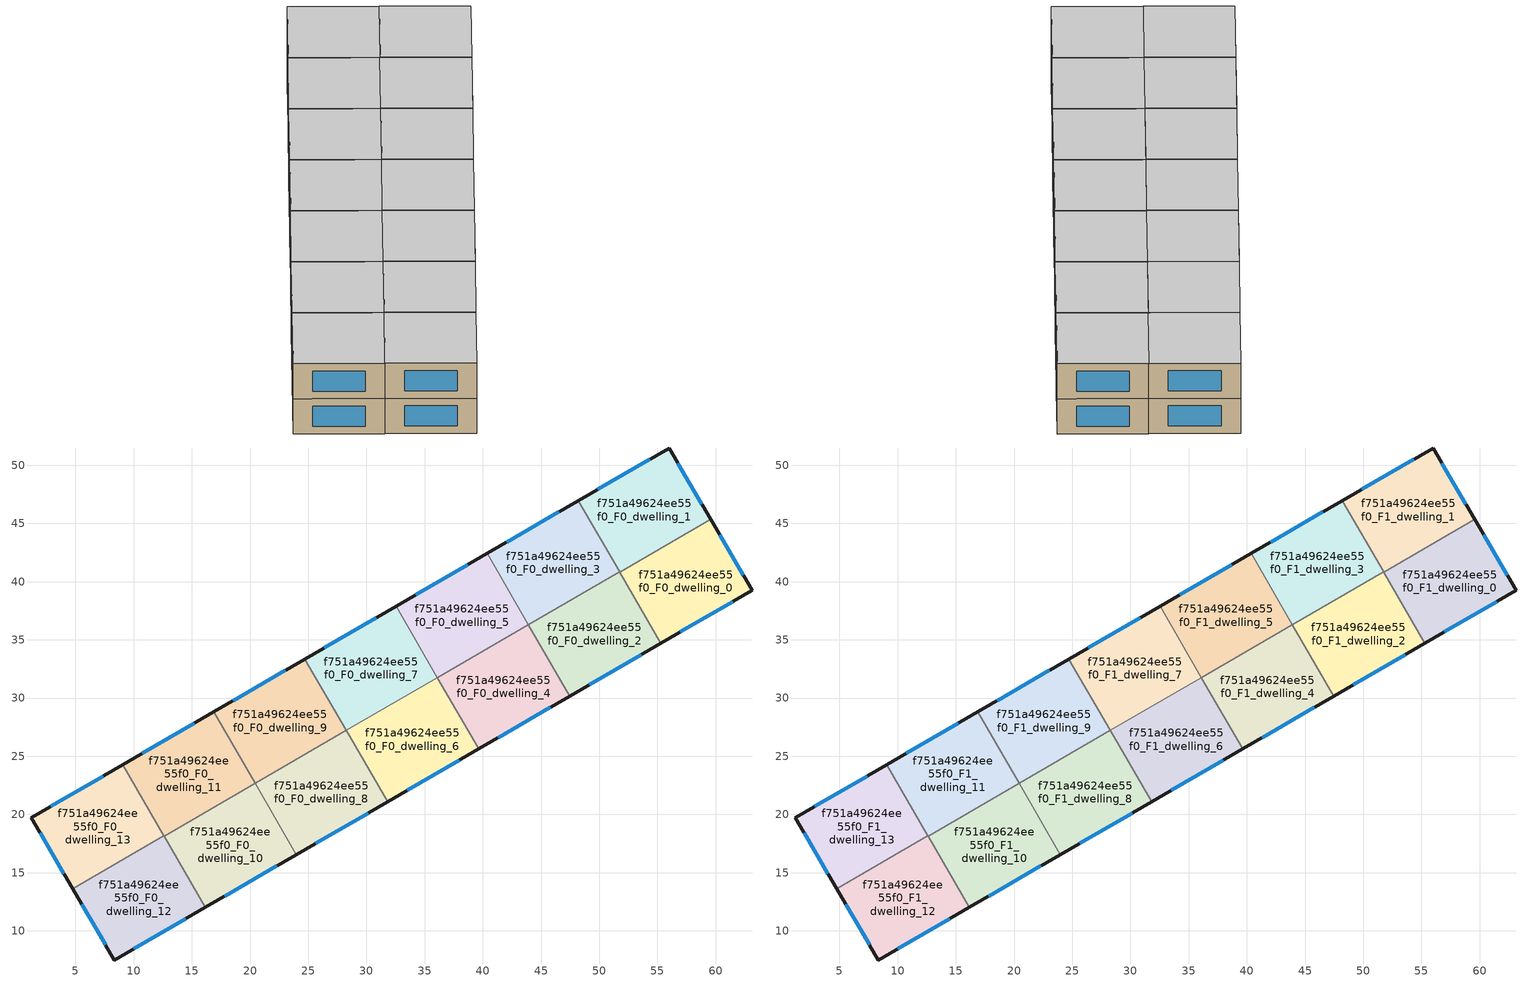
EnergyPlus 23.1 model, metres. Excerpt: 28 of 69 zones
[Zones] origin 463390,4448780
f751a49624ee55f0_F0_dwelling_0
 floor ground (EU_floor_Construction): 59.57,45.36 63.14,39.25 55.29,34.7 51.75,40.82 z0
 wall outside (EU_wall_Construction): 55.29,34.7 63.14,39.25 59.57,45.36 z0:3
 wall to f751a49624ee55f0_F0_dwelling_1 (EU_wall_Construction): 59.57,45.36 51.75,40.82 z0:3
 wall to f751a49624ee55f0_F0_dwelling_2 (EU_wall_Construction): 51.75,40.82 55.29,34.7 z0:3
 window (EU_Window_Construction): 62.37,40.56 60.33,44.05 / 56.97,35.68 61.46,38.27 z0.64:2.36
f751a49624ee55f0_F0_dwelling_1
 floor ground (EU_floor_Construction): 55.99,51.48 59.57,45.36 51.75,40.82 48.19,46.96 z0
 wall outside (EU_wall_Construction): 59.57,45.36 55.99,51.48 48.19,46.96 z0:3
 wall to f751a49624ee55f0_F0_dwelling_3 (EU_wall_Construction): 48.19,46.96 51.74,40.83 z0:3
 window (EU_Window_Construction): 58.8,46.67 56.76,50.17 / 54.32,50.51 49.86,47.92 z0.64:2.36
f751a49624ee55f0_F0_dwelling_10
 floor ground (EU_floor_Construction): 20.44,22.69 23.99,16.56 16.16,12.02 12.61,18.15 z0
 wall outside (EU_wall_Construction): 16.16,12.02 23.99,16.56 z0:3
 wall to f751a49624ee55f0_F0_dwelling_11 (EU_wall_Construction): 20.44,22.69 12.61,18.15 z0:3
 wall to f751a49624ee55f0_F0_dwelling_8 (EU_wall_Construction): 23.99,16.56 20.44,22.69 z0:3
 wall to f751a49624ee55f0_F0_dwelling_12 (EU_wall_Construction): 12.61,18.15 16.16,12.02 z0:3
 window (EU_Window_Construction): 17.84,13 22.32,15.59 z0.64:2.36
f751a49624ee55f0_F0_dwelling_11
 floor ground (EU_floor_Construction): 16.89,28.81 20.44,22.69 12.61,18.15 9.06,24.27 z0
 wall outside (EU_wall_Construction): 16.89,28.81 9.06,24.27 z0:3
 wall to f751a49624ee55f0_F0_dwelling_9 (EU_wall_Construction): 20.44,22.69 16.89,28.81 z0:3
 wall to f751a49624ee55f0_F0_dwelling_13 (EU_wall_Construction): 9.06,24.27 12.61,18.16 z0:3
 wall to f751a49624ee55f0_F0_dwelling_12 (EU_wall_Construction): 12.61,18.16 12.61,18.15 z0:3
 window (EU_Window_Construction): 15.21,27.84 10.74,25.24 z0.64:2.36
f751a49624ee55f0_F0_dwelling_12
 floor ground (EU_floor_Construction): 12.61,18.16 16.16,12.02 8.36,7.5 4.78,13.62 z0
 wall outside (EU_wall_Construction): 4.78,13.62 8.36,7.5 16.16,12.02 z0:3
 wall to f751a49624ee55f0_F0_dwelling_13 (EU_wall_Construction): 12.61,18.16 4.78,13.62 z0:3
 window (EU_Window_Construction): 10.03,8.47 14.49,11.06 / 5.55,12.31 7.59,8.81 z0.64:2.36
f751a49624ee55f0_F0_dwelling_13
 floor ground (EU_floor_Construction): 9.06,24.27 12.61,18.16 4.78,13.62 1.22,19.72 z0
 wall outside (EU_wall_Construction): 9.06,24.27 1.22,19.72 4.78,13.62 z0:3
 window (EU_Window_Construction): 1.98,18.41 4.02,14.93 / 7.38,23.3 2.9,20.7 z0.64:2.36
f751a49624ee55f0_F0_dwelling_2
 floor ground (EU_floor_Construction): 51.74,40.83 55.29,34.7 47.47,30.17 43.92,36.29 z0
 wall outside (EU_wall_Construction): 47.47,30.17 55.29,34.7 z0:3
 wall to f751a49624ee55f0_F0_dwelling_3 (EU_wall_Construction): 51.74,40.83 43.92,36.29 z0:3
 wall to f751a49624ee55f0_F0_dwelling_4 (EU_wall_Construction): 43.92,36.29 47.47,30.17 z0:3
 window (EU_Window_Construction): 49.15,31.14 53.62,33.73 z0.64:2.36
f751a49624ee55f0_F0_dwelling_3
 floor ground (EU_floor_Construction): 48.19,46.96 51.74,40.83 43.92,36.29 40.37,42.42 z0
 wall outside (EU_wall_Construction): 48.19,46.96 40.37,42.42 z0:3
 wall to f751a49624ee55f0_F0_dwelling_5 (EU_wall_Construction): 40.37,42.42 43.92,36.29 z0:3
 window (EU_Window_Construction): 46.51,45.98 42.04,43.39 z0.64:2.36
f751a49624ee55f0_F0_dwelling_4
 floor ground (EU_floor_Construction): 43.92,36.29 47.47,30.17 39.65,25.63 36.09,31.76 z0
 wall outside (EU_wall_Construction): 39.65,25.63 47.47,30.17 z0:3
 wall to f751a49624ee55f0_F0_dwelling_6 (EU_wall_Construction): 36.09,31.76 39.65,25.63 z0:3
 wall to f751a49624ee55f0_F0_dwelling_5 (EU_wall_Construction): 43.92,36.29 36.09,31.76 z0:3
 window (EU_Window_Construction): 41.32,26.6 45.79,29.2 z0.64:2.36
f751a49624ee55f0_F0_dwelling_5
 floor ground (EU_floor_Construction): 40.37,42.42 43.92,36.29 36.09,31.76 32.54,37.88 z0
 wall outside (EU_wall_Construction): 40.37,42.42 32.54,37.88 z0:3
 wall to f751a49624ee55f0_F0_dwelling_7 (EU_wall_Construction): 32.54,37.88 36.09,31.76 z0:3
 window (EU_Window_Construction): 38.69,41.45 34.22,38.86 z0.64:2.36
f751a49624ee55f0_F0_dwelling_6
 floor ground (EU_floor_Construction): 36.09,31.76 39.65,25.63 31.82,21.1 28.27,27.22 z0
 wall outside (EU_wall_Construction): 31.82,21.1 39.65,25.63 z0:3
 wall to f751a49624ee55f0_F0_dwelling_8 (EU_wall_Construction): 28.27,27.22 31.82,21.1 z0:3
 wall to f751a49624ee55f0_F0_dwelling_7 (EU_wall_Construction): 36.09,31.76 28.27,27.22 z0:3
 window (EU_Window_Construction): 33.5,22.07 37.97,24.66 z0.64:2.36
f751a49624ee55f0_F0_dwelling_7
 floor ground (EU_floor_Construction): 32.54,37.88 36.09,31.76 28.27,27.22 24.72,33.35 z0
 wall outside (EU_wall_Construction): 32.54,37.88 24.72,33.35 z0:3
 wall to f751a49624ee55f0_F0_dwelling_9 (EU_wall_Construction): 24.72,33.35 28.27,27.22 z0:3
 window (EU_Window_Construction): 30.87,36.91 26.39,34.32 z0.64:2.36
f751a49624ee55f0_F0_dwelling_8
 floor ground (EU_floor_Construction): 28.27,27.22 31.82,21.1 23.99,16.56 20.44,22.68 z0
 wall outside (EU_wall_Construction): 23.99,16.56 31.82,21.1 z0:3
 wall to f751a49624ee55f0_F0_dwelling_9 (EU_wall_Construction): 28.27,27.22 20.44,22.68 z0:3
 window (EU_Window_Construction): 25.67,17.53 30.14,20.13 z0.64:2.36
f751a49624ee55f0_F0_dwelling_9
 floor ground (EU_floor_Construction): 24.72,33.35 28.27,27.22 20.44,22.68 16.89,28.81 z0
 wall outside (EU_wall_Construction): 24.72,33.35 16.89,28.81 z0:3
 window (EU_Window_Construction): 23.04,32.38 18.57,29.78 z0.64:2.36
f751a49624ee55f0_F1_dwelling_0
 floor to f751a49624ee55f0_F0_dwelling_0 (EU_floor_Construction): 59.57,45.36 63.14,39.25 55.29,34.7 51.75,40.82 z3
 wall outside (EU_wall_Construction): 55.29,34.7 63.14,39.25 59.57,45.36 z3:6
 wall to f751a49624ee55f0_F1_dwelling_1 (EU_wall_Construction): 59.57,45.36 51.75,40.82 z3:6
 wall to f751a49624ee55f0_F1_dwelling_2 (EU_wall_Construction): 51.75,40.82 55.29,34.7 z3:6
 window (EU_Window_Construction): 62.37,40.56 60.33,44.05 / 56.97,35.68 61.46,38.27 z3.64:5.36
 ceiling to f751a49624ee55f0_F2_dwelling_0 (EU_floor_Construction): 63.14,39.25 59.57,45.36 51.75,40.82 55.29,34.7 z6
f751a49624ee55f0_F1_dwelling_1
 floor to f751a49624ee55f0_F0_dwelling_1 (EU_floor_Construction): 55.99,51.48 59.57,45.36 51.75,40.82 48.19,46.96 z3
 wall outside (EU_wall_Construction): 59.57,45.36 55.99,51.48 48.19,46.96 z3:6
 wall to f751a49624ee55f0_F1_dwelling_3 (EU_wall_Construction): 48.19,46.96 51.74,40.83 z3:6
 window (EU_Window_Construction): 58.8,46.67 56.76,50.17 / 54.32,50.51 49.86,47.92 z3.64:5.36
 ceiling to f751a49624ee55f0_F2_dwelling_1 (EU_floor_Construction): 59.57,45.36 55.99,51.48 48.19,46.96 51.75,40.82 z6
f751a49624ee55f0_F1_dwelling_10
 floor to f751a49624ee55f0_F0_dwelling_10 (EU_floor_Construction): 20.44,22.69 23.99,16.56 16.16,12.02 12.61,18.15 z3
 wall outside (EU_wall_Construction): 16.16,12.02 23.99,16.56 z3:6
 wall to f751a49624ee55f0_F1_dwelling_11 (EU_wall_Construction): 20.44,22.69 12.61,18.15 z3:6
 wall to f751a49624ee55f0_F1_dwelling_8 (EU_wall_Construction): 23.99,16.56 20.44,22.69 z3:6
 wall to f751a49624ee55f0_F1_dwelling_12 (EU_wall_Construction): 12.61,18.15 16.16,12.02 z3:6
 window (EU_Window_Construction): 17.84,13 22.32,15.59 z3.64:5.36
 ceiling to f751a49624ee55f0_F2_dwelling_10 (EU_floor_Construction): 23.99,16.56 20.44,22.69 12.61,18.15 16.16,12.02 z6
f751a49624ee55f0_F1_dwelling_11
 floor to f751a49624ee55f0_F0_dwelling_11 (EU_floor_Construction): 16.89,28.81 20.44,22.69 12.61,18.15 9.06,24.27 z3
 wall outside (EU_wall_Construction): 16.89,28.81 9.06,24.27 z3:6
 wall to f751a49624ee55f0_F1_dwelling_9 (EU_wall_Construction): 20.44,22.69 16.89,28.81 z3:6
 wall to f751a49624ee55f0_F1_dwelling_13 (EU_wall_Construction): 9.06,24.27 12.61,18.16 z3:6
 wall to f751a49624ee55f0_F1_dwelling_12 (EU_wall_Construction): 12.61,18.16 12.61,18.15 z3:6
 window (EU_Window_Construction): 15.21,27.84 10.74,25.24 z3.64:5.36
 ceiling to f751a49624ee55f0_F2_dwelling_11 (EU_floor_Construction): 20.44,22.69 16.89,28.81 9.06,24.27 12.61,18.15 z6
f751a49624ee55f0_F1_dwelling_12
 floor to f751a49624ee55f0_F0_dwelling_12 (EU_floor_Construction): 12.61,18.16 16.16,12.02 8.36,7.5 4.78,13.62 z3
 wall outside (EU_wall_Construction): 4.78,13.62 8.36,7.5 16.16,12.02 z3:6
 wall to f751a49624ee55f0_F1_dwelling_13 (EU_wall_Construction): 12.61,18.16 4.78,13.62 z3:6
 window (EU_Window_Construction): 10.03,8.47 14.49,11.06 / 5.55,12.31 7.59,8.81 z3.64:5.36
 ceiling to f751a49624ee55f0_F2_dwelling_12 (EU_floor_Construction): 16.16,12.02 12.61,18.16 4.78,13.62 8.36,7.5 z6
f751a49624ee55f0_F1_dwelling_13
 floor to f751a49624ee55f0_F0_dwelling_13 (EU_floor_Construction): 9.06,24.27 12.61,18.16 4.78,13.62 1.22,19.72 z3
 wall outside (EU_wall_Construction): 9.06,24.27 1.22,19.72 4.78,13.62 z3:6
 window (EU_Window_Construction): 1.98,18.41 4.02,14.93 / 7.38,23.3 2.9,20.7 z3.64:5.36
 ceiling to f751a49624ee55f0_F2_dwelling_13 (EU_floor_Construction): 12.61,18.16 9.06,24.27 1.22,19.72 4.78,13.62 z6
f751a49624ee55f0_F1_dwelling_2
 floor to f751a49624ee55f0_F0_dwelling_2 (EU_floor_Construction): 51.74,40.83 55.29,34.7 47.47,30.17 43.92,36.29 z3
 wall outside (EU_wall_Construction): 47.47,30.17 55.29,34.7 z3:6
 wall to f751a49624ee55f0_F1_dwelling_3 (EU_wall_Construction): 51.74,40.83 43.92,36.29 z3:6
 wall to f751a49624ee55f0_F1_dwelling_4 (EU_wall_Construction): 43.92,36.29 47.47,30.17 z3:6
 window (EU_Window_Construction): 49.15,31.14 53.62,33.73 z3.64:5.36
 ceiling to f751a49624ee55f0_F2_dwelling_2 (EU_floor_Construction): 55.29,34.7 51.74,40.83 43.92,36.29 47.47,30.17 z6
f751a49624ee55f0_F1_dwelling_3
 floor to f751a49624ee55f0_F0_dwelling_3 (EU_floor_Construction): 48.19,46.96 51.74,40.83 43.92,36.29 40.37,42.42 z3
 wall outside (EU_wall_Construction): 48.19,46.96 40.37,42.42 z3:6
 wall to f751a49624ee55f0_F1_dwelling_5 (EU_wall_Construction): 40.37,42.42 43.92,36.29 z3:6
 window (EU_Window_Construction): 46.51,45.98 42.04,43.39 z3.64:5.36
 ceiling to f751a49624ee55f0_F2_dwelling_3 (EU_floor_Construction): 51.74,40.83 48.19,46.96 40.37,42.42 43.92,36.29 z6
f751a49624ee55f0_F1_dwelling_4
 floor to f751a49624ee55f0_F0_dwelling_4 (EU_floor_Construction): 43.92,36.29 47.47,30.17 39.65,25.63 36.09,31.76 z3
 wall outside (EU_wall_Construction): 39.65,25.63 47.47,30.17 z3:6
 wall to f751a49624ee55f0_F1_dwelling_6 (EU_wall_Construction): 36.09,31.76 39.65,25.63 z3:6
 wall to f751a49624ee55f0_F1_dwelling_5 (EU_wall_Construction): 43.92,36.29 36.09,31.76 z3:6
 window (EU_Window_Construction): 41.32,26.6 45.79,29.2 z3.64:5.36
 ceiling to f751a49624ee55f0_F2_dwelling_4 (EU_floor_Construction): 47.47,30.17 43.92,36.29 36.09,31.76 39.65,25.63 z6
f751a49624ee55f0_F1_dwelling_5
 floor to f751a49624ee55f0_F0_dwelling_5 (EU_floor_Construction): 40.37,42.42 43.92,36.29 36.09,31.76 32.54,37.88 z3
 wall outside (EU_wall_Construction): 40.37,42.42 32.54,37.88 z3:6
 wall to f751a49624ee55f0_F1_dwelling_7 (EU_wall_Construction): 32.54,37.88 36.09,31.76 z3:6
 window (EU_Window_Construction): 38.69,41.45 34.22,38.86 z3.64:5.36
 ceiling to f751a49624ee55f0_F2_dwelling_5 (EU_floor_Construction): 43.92,36.29 40.37,42.42 32.54,37.88 36.09,31.76 z6
f751a49624ee55f0_F1_dwelling_6
 floor to f751a49624ee55f0_F0_dwelling_6 (EU_floor_Construction): 36.09,31.76 39.65,25.63 31.82,21.1 28.27,27.22 z3
 wall outside (EU_wall_Construction): 31.82,21.1 39.65,25.63 z3:6
 wall to f751a49624ee55f0_F1_dwelling_8 (EU_wall_Construction): 28.27,27.22 31.82,21.1 z3:6
 wall to f751a49624ee55f0_F1_dwelling_7 (EU_wall_Construction): 36.09,31.76 28.27,27.22 z3:6
 window (EU_Window_Construction): 33.5,22.07 37.97,24.66 z3.64:5.36
 ceiling to f751a49624ee55f0_F2_dwelling_6 (EU_floor_Construction): 39.65,25.63 36.09,31.76 28.27,27.22 31.82,21.1 z6
f751a49624ee55f0_F1_dwelling_7
 floor to f751a49624ee55f0_F0_dwelling_7 (EU_floor_Construction): 32.54,37.88 36.09,31.76 28.27,27.22 24.72,33.35 z3
 wall outside (EU_wall_Construction): 32.54,37.88 24.72,33.35 z3:6
 wall to f751a49624ee55f0_F1_dwelling_9 (EU_wall_Construction): 24.72,33.35 28.27,27.22 z3:6
 window (EU_Window_Construction): 30.87,36.91 26.39,34.32 z3.64:5.36
 ceiling to f751a49624ee55f0_F2_dwelling_7 (EU_floor_Construction): 36.09,31.76 32.54,37.88 24.72,33.35 28.27,27.22 z6
f751a49624ee55f0_F1_dwelling_8
 floor to f751a49624ee55f0_F0_dwelling_8 (EU_floor_Construction): 28.27,27.22 31.82,21.1 23.99,16.56 20.44,22.68 z3
 wall outside (EU_wall_Construction): 23.99,16.56 31.82,21.1 z3:6
 wall to f751a49624ee55f0_F1_dwelling_9 (EU_wall_Construction): 28.27,27.22 20.44,22.68 z3:6
 window (EU_Window_Construction): 25.67,17.53 30.14,20.13 z3.64:5.36
 ceiling to f751a49624ee55f0_F2_dwelling_8 (EU_floor_Construction): 31.82,21.1 28.27,27.22 20.44,22.68 23.99,16.56 z6
f751a49624ee55f0_F1_dwelling_9
 floor to f751a49624ee55f0_F0_dwelling_9 (EU_floor_Construction): 24.72,33.35 28.27,27.22 20.44,22.68 16.89,28.81 z3
 wall outside (EU_wall_Construction): 24.72,33.35 16.89,28.81 z3:6
 window (EU_Window_Construction): 23.04,32.38 18.57,29.78 z3.64:5.36
 ceiling to f751a49624ee55f0_F2_dwelling_9 (EU_floor_Construction): 28.27,27.22 24.72,33.35 16.89,28.81 20.44,22.68 z6
[Building]
EU S2 Campaign: North Axis=0; Terrain=City; Solar Distribution=FullExterior
[Site:Location]
Yerevan-Zvartnots.Intl.AP: Latitude=40.15; Longitude=44.383; Time Zone=4; Elevation=854
[SizingPeriod:WeatherFileDays]
AnnualSizingPeriod: Begin Month=1; Begin Day of Month=1; End Month=12; End Day of Month=31; Day of Week for Start Day=Monday; Use Weather File Daylight Saving Period=No; Use Weather File Rain and Snow Indicators=No
[MATERIAL]
EU_InternalMass_Material: Roughness=MediumRough; Thickness=0.1; Conductivity=1; Density=1800; Specific Heat=900; Thermal Absorptance=0.9; Solar Absorptance=0.7; Visible Absorptance=0.7
[MATERIAL:NOMASS] Roughness=MediumRough; Thermal Absorptance=0.9; Solar Absorptance=0.7; Visible Absorptance=0.7
Name | Thermal Resistance
EU_wall_NoMass | 1.05043
EU_floor_NoMass | 0.478065
[WINDOWMATERIAL:SIMPLEGLAZINGSYSTEM]
EU_Window_SimpleGlazing: UFactor=2.5566; Solar Heat Gain Coefficient=0.75; Visible Transmittance=0.75
[CONSTRUCTION]
EU_wall_Construction: EU_wall_NoMass
EU_floor_Construction: EU_floor_NoMass
EU_Window_Construction: EU_Window_SimpleGlazing
EU_InternalMass_Construction: EU_InternalMass_Material
[ZONE] Type=1; Multiplier=1; Ceiling Height=autocalculate; Floor Area=autocalculate; Part of Total Floor Area=Yes
Name | Volume
f751a49624ee55f0_F0_dwelling_0; f751a49624ee55f0_F1_dwelling_0 | 192.119
f751a49624ee55f0_F0_dwelling_1; f751a49624ee55f0_F1_dwelling_1 | 192.142
f751a49624ee55f0_F0_dwelling_10; f751a49624ee55f0_F1_dwelling_10; f751a49624ee55f0_F0_dwelling_3; f751a49624ee55f0_F1_dwelling_3 | 192.148
f751a49624ee55f0_F0_dwelling_11; f751a49624ee55f0_F1_dwelling_11 | 192.125
f751a49624ee55f0_F0_dwelling_12; f751a49624ee55f0_F1_dwelling_12 | 192.133
f751a49624ee55f0_F0_dwelling_13; f751a49624ee55f0_F1_dwelling_13; f751a49624ee55f0_F0_dwelling_7; f751a49624ee55f0_F1_dwelling_7 | 192.123
f751a49624ee55f0_F0_dwelling_2; f751a49624ee55f0_F1_dwelling_2; f751a49624ee55f0_F0_dwelling_4; f751a49624ee55f0_F1_dwelling_4 | 192.134
f751a49624ee55f0_F0_dwelling_5; f751a49624ee55f0_F1_dwelling_5 | 192.128
f751a49624ee55f0_F0_dwelling_6; f751a49624ee55f0_F1_dwelling_6 | 192.129
f751a49624ee55f0_F0_dwelling_8; f751a49624ee55f0_F1_dwelling_8 | 192.136
f751a49624ee55f0_F0_dwelling_9; f751a49624ee55f0_F1_dwelling_9 | 192.154
[INTERNALMASS] Construction=EU_InternalMass_Construction
Name | Zone or ZoneList | Surface Area
f751a49624ee55f0_F0_dwelling_0_EU_InternalMass | f751a49624ee55f0_F0_dwelling_0 | 64.0397
f751a49624ee55f0_F0_dwelling_1_EU_InternalMass | f751a49624ee55f0_F0_dwelling_1 | 64.0465
f751a49624ee55f0_F0_dwelling_2_EU_InternalMass | f751a49624ee55f0_F0_dwelling_2 | 64.0477
f751a49624ee55f0_F0_dwelling_3_EU_InternalMass | f751a49624ee55f0_F0_dwelling_3 | 64.0495
f751a49624ee55f0_F0_dwelling_4_EU_InternalMass | f751a49624ee55f0_F0_dwelling_4 | 64.0427
f751a49624ee55f0_F0_dwelling_5_EU_InternalMass | f751a49624ee55f0_F0_dwelling_5 | 64.0425
f751a49624ee55f0_F0_dwelling_6_EU_InternalMass | f751a49624ee55f0_F0_dwelling_6 | 64.0426
f751a49624ee55f0_F0_dwelling_7_EU_InternalMass | f751a49624ee55f0_F0_dwelling_7 | 64.0403
f751a49624ee55f0_F0_dwelling_8_EU_InternalMass | f751a49624ee55f0_F0_dwelling_8 | 64.0467
f751a49624ee55f0_F0_dwelling_9_EU_InternalMass | f751a49624ee55f0_F0_dwelling_9 | 64.0521
f751a49624ee55f0_F0_dwelling_10_EU_InternalMass | f751a49624ee55f0_F0_dwelling_10 | 64.0483
f751a49624ee55f0_F0_dwelling_11_EU_InternalMass | f751a49624ee55f0_F0_dwelling_11 | 64.0417
f751a49624ee55f0_F0_dwelling_12_EU_InternalMass | f751a49624ee55f0_F0_dwelling_12 | 64.0419
f751a49624ee55f0_F0_dwelling_13_EU_InternalMass | f751a49624ee55f0_F0_dwelling_13 | 64.0405
f751a49624ee55f0_F1_dwelling_0_EU_InternalMass | f751a49624ee55f0_F1_dwelling_0 | 64.0397
f751a49624ee55f0_F1_dwelling_1_EU_InternalMass | f751a49624ee55f0_F1_dwelling_1 | 64.0465
f751a49624ee55f0_F1_dwelling_2_EU_InternalMass | f751a49624ee55f0_F1_dwelling_2 | 64.0477
f751a49624ee55f0_F1_dwelling_3_EU_InternalMass | f751a49624ee55f0_F1_dwelling_3 | 64.0495
f751a49624ee55f0_F1_dwelling_4_EU_InternalMass | f751a49624ee55f0_F1_dwelling_4 | 64.0427
f751a49624ee55f0_F1_dwelling_5_EU_InternalMass | f751a49624ee55f0_F1_dwelling_5 | 64.0425
f751a49624ee55f0_F1_dwelling_6_EU_InternalMass | f751a49624ee55f0_F1_dwelling_6 | 64.0426
f751a49624ee55f0_F1_dwelling_7_EU_InternalMass | f751a49624ee55f0_F1_dwelling_7 | 64.0403
f751a49624ee55f0_F1_dwelling_8_EU_InternalMass | f751a49624ee55f0_F1_dwelling_8 | 64.0467
f751a49624ee55f0_F1_dwelling_9_EU_InternalMass | f751a49624ee55f0_F1_dwelling_9 | 64.0521
f751a49624ee55f0_F1_dwelling_10_EU_InternalMass | f751a49624ee55f0_F1_dwelling_10 | 64.0483
f751a49624ee55f0_F1_dwelling_11_EU_InternalMass | f751a49624ee55f0_F1_dwelling_11 | 64.0417
f751a49624ee55f0_F1_dwelling_12_EU_InternalMass | f751a49624ee55f0_F1_dwelling_12 | 64.0419
f751a49624ee55f0_F1_dwelling_13_EU_InternalMass | f751a49624ee55f0_F1_dwelling_13 | 64.0405
[OTHEREQUIPMENT] Fuel Type=Electricity; Design Level Calculation Method=Watts/Area; Power per Zone Floor Area=1; Fraction Latent=0; Fraction Radiant=0; Fraction Lost=0; Carbon Dioxide Generation Rate=0; EndUse Subcategory=EU_Step8_InternalGains
Name | Zone or ZoneList or Space or SpaceList | Schedule
EU_Step8_InternalGain_f751a49624ee55f0_F0_dwelling_0_f000 | f751a49624ee55f0_F0_dwelling_0 | EU_Step8_GainSchedule_f751a49624ee55f0_F0_dwelling_0_f000
EU_Step8_InternalGain_f751a49624ee55f0_F0_dwelling_1_f000 | f751a49624ee55f0_F0_dwelling_1 | EU_Step8_GainSchedule_f751a49624ee55f0_F0_dwelling_1_f000
EU_Step8_InternalGain_f751a49624ee55f0_F0_dwelling_2_f000 | f751a49624ee55f0_F0_dwelling_2 | EU_Step8_GainSchedule_f751a49624ee55f0_F0_dwelling_2_f000
EU_Step8_InternalGain_f751a49624ee55f0_F0_dwelling_3_f000 | f751a49624ee55f0_F0_dwelling_3 | EU_Step8_GainSchedule_f751a49624ee55f0_F0_dwelling_3_f000
EU_Step8_InternalGain_f751a49624ee55f0_F0_dwelling_4_f000 | f751a49624ee55f0_F0_dwelling_4 | EU_Step8_GainSchedule_f751a49624ee55f0_F0_dwelling_4_f000
EU_Step8_InternalGain_f751a49624ee55f0_F0_dwelling_5_f000 | f751a49624ee55f0_F0_dwelling_5 | EU_Step8_GainSchedule_f751a49624ee55f0_F0_dwelling_5_f000
EU_Step8_InternalGain_f751a49624ee55f0_F0_dwelling_6_f000 | f751a49624ee55f0_F0_dwelling_6 | EU_Step8_GainSchedule_f751a49624ee55f0_F0_dwelling_6_f000
EU_Step8_InternalGain_f751a49624ee55f0_F0_dwelling_7_f000 | f751a49624ee55f0_F0_dwelling_7 | EU_Step8_GainSchedule_f751a49624ee55f0_F0_dwelling_7_f000
EU_Step8_InternalGain_f751a49624ee55f0_F0_dwelling_8_f000 | f751a49624ee55f0_F0_dwelling_8 | EU_Step8_GainSchedule_f751a49624ee55f0_F0_dwelling_8_f000
EU_Step8_InternalGain_f751a49624ee55f0_F0_dwelling_9_f000 | f751a49624ee55f0_F0_dwelling_9 | EU_Step8_GainSchedule_f751a49624ee55f0_F0_dwelling_9_f000
EU_Step8_InternalGain_f751a49624ee55f0_F0_dwelling_10_f000 | f751a49624ee55f0_F0_dwelling_10 | EU_Step8_GainSchedule_f751a49624ee55f0_F0_dwelling_10_f000
EU_Step8_InternalGain_f751a49624ee55f0_F0_dwelling_11_f000 | f751a49624ee55f0_F0_dwelling_11 | EU_Step8_GainSchedule_f751a49624ee55f0_F0_dwelling_11_f000
EU_Step8_InternalGain_f751a49624ee55f0_F0_dwelling_12_f000 | f751a49624ee55f0_F0_dwelling_12 | EU_Step8_GainSchedule_f751a49624ee55f0_F0_dwelling_12_f000
EU_Step8_InternalGain_f751a49624ee55f0_F0_dwelling_13_f000 | f751a49624ee55f0_F0_dwelling_13 | EU_Step8_GainSchedule_f751a49624ee55f0_F0_dwelling_13_f000
EU_Step8_InternalGain_f751a49624ee55f0_F1_dwelling_0_f000 | f751a49624ee55f0_F1_dwelling_0 | EU_Step8_GainSchedule_f751a49624ee55f0_F1_dwelling_0_f000
EU_Step8_InternalGain_f751a49624ee55f0_F1_dwelling_1_f000 | f751a49624ee55f0_F1_dwelling_1 | EU_Step8_GainSchedule_f751a49624ee55f0_F1_dwelling_1_f000
EU_Step8_InternalGain_f751a49624ee55f0_F1_dwelling_2_f000 | f751a49624ee55f0_F1_dwelling_2 | EU_Step8_GainSchedule_f751a49624ee55f0_F1_dwelling_2_f000
EU_Step8_InternalGain_f751a49624ee55f0_F1_dwelling_3_f000 | f751a49624ee55f0_F1_dwelling_3 | EU_Step8_GainSchedule_f751a49624ee55f0_F1_dwelling_3_f000
EU_Step8_InternalGain_f751a49624ee55f0_F1_dwelling_4_f000 | f751a49624ee55f0_F1_dwelling_4 | EU_Step8_GainSchedule_f751a49624ee55f0_F1_dwelling_4_f000
EU_Step8_InternalGain_f751a49624ee55f0_F1_dwelling_5_f000 | f751a49624ee55f0_F1_dwelling_5 | EU_Step8_GainSchedule_f751a49624ee55f0_F1_dwelling_5_f000
EU_Step8_InternalGain_f751a49624ee55f0_F1_dwelling_6_f000 | f751a49624ee55f0_F1_dwelling_6 | EU_Step8_GainSchedule_f751a49624ee55f0_F1_dwelling_6_f000
EU_Step8_InternalGain_f751a49624ee55f0_F1_dwelling_7_f000 | f751a49624ee55f0_F1_dwelling_7 | EU_Step8_GainSchedule_f751a49624ee55f0_F1_dwelling_7_f000
EU_Step8_InternalGain_f751a49624ee55f0_F1_dwelling_8_f000 | f751a49624ee55f0_F1_dwelling_8 | EU_Step8_GainSchedule_f751a49624ee55f0_F1_dwelling_8_f000
EU_Step8_InternalGain_f751a49624ee55f0_F1_dwelling_9_f000 | f751a49624ee55f0_F1_dwelling_9 | EU_Step8_GainSchedule_f751a49624ee55f0_F1_dwelling_9_f000
EU_Step8_InternalGain_f751a49624ee55f0_F1_dwelling_10_f000 | f751a49624ee55f0_F1_dwelling_10 | EU_Step8_GainSchedule_f751a49624ee55f0_F1_dwelling_10_f000
EU_Step8_InternalGain_f751a49624ee55f0_F1_dwelling_11_f000 | f751a49624ee55f0_F1_dwelling_11 | EU_Step8_GainSchedule_f751a49624ee55f0_F1_dwelling_11_f000
EU_Step8_InternalGain_f751a49624ee55f0_F1_dwelling_12_f000 | f751a49624ee55f0_F1_dwelling_12 | EU_Step8_GainSchedule_f751a49624ee55f0_F1_dwelling_12_f000
EU_Step8_InternalGain_f751a49624ee55f0_F1_dwelling_13_f000 | f751a49624ee55f0_F1_dwelling_13 | EU_Step8_GainSchedule_f751a49624ee55f0_F1_dwelling_13_f000
[ZONEVENTILATION:DESIGNFLOWRATE] Schedule=EU_AlwaysOn; Design Flow Rate Calculation Method=AirChanges/Hour; Air Changes per Hour=0.557805; Ventilation Type=Natural; Fan Pressure Rise=0; Fan Total Efficiency=1; Constant Term Coefficient=1; Temperature Term Coefficient=0; Velocity Term Coefficient=0; Velocity Squared Term Coefficient=0; Minimum Indoor Temperature=-100; Maximum Indoor Temperature=100; Delta Temperature=-100; Minimum Outdoor Temperature=-100; Maximum Outdoor Temperature=100; Maximum Wind Speed=40
Name | Zone or ZoneList or Space or SpaceList
EU_ConstantAir_f751a49624ee55f0_F0_dwelling_0 | f751a49624ee55f0_F0_dwelling_0
EU_ConstantAir_f751a49624ee55f0_F0_dwelling_1 | f751a49624ee55f0_F0_dwelling_1
EU_ConstantAir_f751a49624ee55f0_F0_dwelling_2 | f751a49624ee55f0_F0_dwelling_2
EU_ConstantAir_f751a49624ee55f0_F0_dwelling_3 | f751a49624ee55f0_F0_dwelling_3
EU_ConstantAir_f751a49624ee55f0_F0_dwelling_4 | f751a49624ee55f0_F0_dwelling_4
EU_ConstantAir_f751a49624ee55f0_F0_dwelling_5 | f751a49624ee55f0_F0_dwelling_5
EU_ConstantAir_f751a49624ee55f0_F0_dwelling_6 | f751a49624ee55f0_F0_dwelling_6
EU_ConstantAir_f751a49624ee55f0_F0_dwelling_7 | f751a49624ee55f0_F0_dwelling_7
EU_ConstantAir_f751a49624ee55f0_F0_dwelling_8 | f751a49624ee55f0_F0_dwelling_8
EU_ConstantAir_f751a49624ee55f0_F0_dwelling_9 | f751a49624ee55f0_F0_dwelling_9
EU_ConstantAir_f751a49624ee55f0_F0_dwelling_10 | f751a49624ee55f0_F0_dwelling_10
EU_ConstantAir_f751a49624ee55f0_F0_dwelling_11 | f751a49624ee55f0_F0_dwelling_11
EU_ConstantAir_f751a49624ee55f0_F0_dwelling_12 | f751a49624ee55f0_F0_dwelling_12
EU_ConstantAir_f751a49624ee55f0_F0_dwelling_13 | f751a49624ee55f0_F0_dwelling_13
EU_ConstantAir_f751a49624ee55f0_F1_dwelling_0 | f751a49624ee55f0_F1_dwelling_0
EU_ConstantAir_f751a49624ee55f0_F1_dwelling_1 | f751a49624ee55f0_F1_dwelling_1
EU_ConstantAir_f751a49624ee55f0_F1_dwelling_2 | f751a49624ee55f0_F1_dwelling_2
EU_ConstantAir_f751a49624ee55f0_F1_dwelling_3 | f751a49624ee55f0_F1_dwelling_3
EU_ConstantAir_f751a49624ee55f0_F1_dwelling_4 | f751a49624ee55f0_F1_dwelling_4
EU_ConstantAir_f751a49624ee55f0_F1_dwelling_5 | f751a49624ee55f0_F1_dwelling_5
EU_ConstantAir_f751a49624ee55f0_F1_dwelling_6 | f751a49624ee55f0_F1_dwelling_6
EU_ConstantAir_f751a49624ee55f0_F1_dwelling_7 | f751a49624ee55f0_F1_dwelling_7
EU_ConstantAir_f751a49624ee55f0_F1_dwelling_8 | f751a49624ee55f0_F1_dwelling_8
EU_ConstantAir_f751a49624ee55f0_F1_dwelling_9 | f751a49624ee55f0_F1_dwelling_9
EU_ConstantAir_f751a49624ee55f0_F1_dwelling_10 | f751a49624ee55f0_F1_dwelling_10
EU_ConstantAir_f751a49624ee55f0_F1_dwelling_11 | f751a49624ee55f0_F1_dwelling_11
EU_ConstantAir_f751a49624ee55f0_F1_dwelling_12 | f751a49624ee55f0_F1_dwelling_12
EU_ConstantAir_f751a49624ee55f0_F1_dwelling_13 | f751a49624ee55f0_F1_dwelling_13
[HVACTEMPLATE:THERMOSTAT] Constant Heating Setpoint=20; Constant Cooling Setpoint=50
EU_HeatOnly_f751a49624ee55f0_F0_dwelling_0; EU_HeatOnly_f751a49624ee55f0_F0_dwelling_1; EU_HeatOnly_f751a49624ee55f0_F0_dwelling_2; EU_HeatOnly_f751a49624ee55f0_F0_dwelling_3; EU_HeatOnly_f751a49624ee55f0_F0_dwelling_4; EU_HeatOnly_f751a49624ee55f0_F0_dwelling_5; EU_HeatOnly_f751a49624ee55f0_F0_dwelling_6; EU_HeatOnly_f751a49624ee55f0_F0_dwelling_7; EU_HeatOnly_f751a49624ee55f0_F0_dwelling_8; EU_HeatOnly_f751a49624ee55f0_F0_dwelling_9; EU_HeatOnly_f751a49624ee55f0_F0_dwelling_10; EU_HeatOnly_f751a49624ee55f0_F0_dwelling_11; EU_HeatOnly_f751a49624ee55f0_F0_dwelling_12; EU_HeatOnly_f751a49624ee55f0_F0_dwelling_13; EU_HeatOnly_f751a49624ee55f0_F1_dwelling_0; EU_HeatOnly_f751a49624ee55f0_F1_dwelling_1; EU_HeatOnly_f751a49624ee55f0_F1_dwelling_2; EU_HeatOnly_f751a49624ee55f0_F1_dwelling_3; EU_HeatOnly_f751a49624ee55f0_F1_dwelling_4; EU_HeatOnly_f751a49624ee55f0_F1_dwelling_5; EU_HeatOnly_f751a49624ee55f0_F1_dwelling_6; EU_HeatOnly_f751a49624ee55f0_F1_dwelling_7; EU_HeatOnly_f751a49624ee55f0_F1_dwelling_8; EU_HeatOnly_f751a49624ee55f0_F1_dwelling_9; EU_HeatOnly_f751a49624ee55f0_F1_dwelling_10; EU_HeatOnly_f751a49624ee55f0_F1_dwelling_11; EU_HeatOnly_f751a49624ee55f0_F1_dwelling_12; EU_HeatOnly_f751a49624ee55f0_F1_dwelling_13; EU_HeatOnly_f751a49624ee55f0_F2_dwelling_0; EU_HeatOnly_f751a49624ee55f0_F2_dwelling_1; EU_HeatOnly_f751a49624ee55f0_F2_dwelling_2; EU_HeatOnly_f751a49624ee55f0_F2_dwelling_3; EU_HeatOnly_f751a49624ee55f0_F2_dwelling_4; EU_HeatOnly_f751a49624ee55f0_F2_dwelling_5; EU_HeatOnly_f751a49624ee55f0_F2_dwelling_6; EU_HeatOnly_f751a49624ee55f0_F2_dwelling_7; EU_HeatOnly_f751a49624ee55f0_F2_dwelling_8; EU_HeatOnly_f751a49624ee55f0_F2_dwelling_9; EU_HeatOnly_f751a49624ee55f0_F2_dwelling_10; EU_HeatOnly_f751a49624ee55f0_F2_dwelling_11; EU_HeatOnly_f751a49624ee55f0_F2_dwelling_12; EU_HeatOnly_f751a49624ee55f0_F2_dwelling_13; EU_HeatOnly_f751a49624ee55f0_F3_dwelling_0; EU_HeatOnly_f751a49624ee55f0_F3_dwelling_1; EU_HeatOnly_f751a49624ee55f0_F3_dwelling_2; EU_HeatOnly_f751a49624ee55f0_F3_dwelling_3; EU_HeatOnly_f751a49624ee55f0_F3_dwelling_4; EU_HeatOnly_f751a49624ee55f0_F3_dwelling_5; EU_HeatOnly_f751a49624ee55f0_F3_dwelling_6; EU_HeatOnly_f751a49624ee55f0_F3_dwelling_7; EU_HeatOnly_f751a49624ee55f0_F3_dwelling_8; EU_HeatOnly_f751a49624ee55f0_F3_dwelling_9; EU_HeatOnly_f751a49624ee55f0_F3_dwelling_10; EU_HeatOnly_f751a49624ee55f0_F3_dwelling_11; EU_HeatOnly_f751a49624ee55f0_F3_dwelling_12; EU_HeatOnly_f751a49624ee55f0_F3_dwelling_13; EU_HeatOnly_f751a49624ee55f0_F4_dwelling_0; EU_HeatOnly_f751a49624ee55f0_F4_dwelling_1; EU_HeatOnly_f751a49624ee55f0_F4_dwelling_2; EU_HeatOnly_f751a49624ee55f0_F4_dwelling_3; EU_HeatOnly_f751a49624ee55f0_F4_dwelling_4; EU_HeatOnly_f751a49624ee55f0_F4_dwelling_5; EU_HeatOnly_f751a49624ee55f0_F4_dwelling_6; EU_HeatOnly_f751a49624ee55f0_F4_dwelling_7; EU_HeatOnly_f751a49624ee55f0_F4_dwelling_8; EU_HeatOnly_f751a49624ee55f0_F4_dwelling_9; EU_HeatOnly_f751a49624ee55f0_F4_dwelling_10; EU_HeatOnly_f751a49624ee55f0_F4_dwelling_11; EU_HeatOnly_f751a49624ee55f0_F4_dwelling_12
[HVACTEMPLATE:ZONE:IDEALLOADSAIRSYSTEM] System Availability Schedule=EU_AlwaysOn; Maximum Heating Supply Air Temperature=50; Minimum Cooling Supply Air Temperature=13; Maximum Heating Supply Air Humidity Ratio=0.0156; Minimum Cooling Supply Air Humidity Ratio=0.0077; Heating Limit=NoLimit; Cooling Limit=NoLimit; Heating Availability Schedule=EU_AlwaysOn; Cooling Availability Schedule=EU_CoolingOff; Dehumidification Control Type=ConstantSensibleHeatRatio; Cooling Sensible Heat Ratio=0.7; Dehumidification Setpoint=60; Humidification Control Type=None; Humidification Setpoint=30; Outdoor Air Method=None; Outdoor Air Flow Rate per Person=0.00944; Outdoor Air Flow Rate per Zone Floor Area=0; Outdoor Air Flow Rate per Zone=0; Demand Controlled Ventilation Type=None; Outdoor Air Economizer Type=NoEconomizer; Heat Recovery Type=None; Sensible Heat Recovery Effectiveness=0.7; Latent Heat Recovery Effectiveness=0.65
Name | Template Thermostat
f751a49624ee55f0_F0_dwelling_0 | EU_HeatOnly_f751a49624ee55f0_F0_dwelling_0
f751a49624ee55f0_F0_dwelling_1 | EU_HeatOnly_f751a49624ee55f0_F0_dwelling_1
f751a49624ee55f0_F0_dwelling_2 | EU_HeatOnly_f751a49624ee55f0_F0_dwelling_2
f751a49624ee55f0_F0_dwelling_3 | EU_HeatOnly_f751a49624ee55f0_F0_dwelling_3
f751a49624ee55f0_F0_dwelling_4 | EU_HeatOnly_f751a49624ee55f0_F0_dwelling_4
f751a49624ee55f0_F0_dwelling_5 | EU_HeatOnly_f751a49624ee55f0_F0_dwelling_5
f751a49624ee55f0_F0_dwelling_6 | EU_HeatOnly_f751a49624ee55f0_F0_dwelling_6
f751a49624ee55f0_F0_dwelling_7 | EU_HeatOnly_f751a49624ee55f0_F0_dwelling_7
f751a49624ee55f0_F0_dwelling_8 | EU_HeatOnly_f751a49624ee55f0_F0_dwelling_8
f751a49624ee55f0_F0_dwelling_9 | EU_HeatOnly_f751a49624ee55f0_F0_dwelling_9
f751a49624ee55f0_F0_dwelling_10 | EU_HeatOnly_f751a49624ee55f0_F0_dwelling_10
f751a49624ee55f0_F0_dwelling_11 | EU_HeatOnly_f751a49624ee55f0_F0_dwelling_11
f751a49624ee55f0_F0_dwelling_12 | EU_HeatOnly_f751a49624ee55f0_F0_dwelling_12
f751a49624ee55f0_F0_dwelling_13 | EU_HeatOnly_f751a49624ee55f0_F0_dwelling_13
f751a49624ee55f0_F1_dwelling_0 | EU_HeatOnly_f751a49624ee55f0_F1_dwelling_0
f751a49624ee55f0_F1_dwelling_1 | EU_HeatOnly_f751a49624ee55f0_F1_dwelling_1
f751a49624ee55f0_F1_dwelling_2 | EU_HeatOnly_f751a49624ee55f0_F1_dwelling_2
f751a49624ee55f0_F1_dwelling_3 | EU_HeatOnly_f751a49624ee55f0_F1_dwelling_3
f751a49624ee55f0_F1_dwelling_4 | EU_HeatOnly_f751a49624ee55f0_F1_dwelling_4
f751a49624ee55f0_F1_dwelling_5 | EU_HeatOnly_f751a49624ee55f0_F1_dwelling_5
f751a49624ee55f0_F1_dwelling_6 | EU_HeatOnly_f751a49624ee55f0_F1_dwelling_6
f751a49624ee55f0_F1_dwelling_7 | EU_HeatOnly_f751a49624ee55f0_F1_dwelling_7
f751a49624ee55f0_F1_dwelling_8 | EU_HeatOnly_f751a49624ee55f0_F1_dwelling_8
f751a49624ee55f0_F1_dwelling_9 | EU_HeatOnly_f751a49624ee55f0_F1_dwelling_9
f751a49624ee55f0_F1_dwelling_10 | EU_HeatOnly_f751a49624ee55f0_F1_dwelling_10
f751a49624ee55f0_F1_dwelling_11 | EU_HeatOnly_f751a49624ee55f0_F1_dwelling_11
f751a49624ee55f0_F1_dwelling_12 | EU_HeatOnly_f751a49624ee55f0_F1_dwelling_12
f751a49624ee55f0_F1_dwelling_13 | EU_HeatOnly_f751a49624ee55f0_F1_dwelling_13
[SIZING:ZONE] Zone Cooling Design Supply Air Temperature Input Method=SupplyAirTemperature; Zone Cooling Design Supply Air Temperature=13; Zone Heating Design Supply Air Temperature Input Method=SupplyAirTemperature; Zone Heating Design Supply Air Temperature=50; Zone Cooling Design Supply Air Humidity Ratio=0.008; Zone Heating Design Supply Air Humidity Ratio=0.008; Cooling Design Air Flow Method=DesignDay; Cooling Design Air Flow Rate=0; Cooling Minimum Air Flow per Zone Floor Area=0.000762; Cooling Minimum Air Flow=0; Cooling Minimum Air Flow Fraction=0.2; Heating Design Air Flow Method=DesignDay; Heating Design Air Flow Rate=0; Heating Maximum Air Flow per Zone Floor Area=0.002032; Heating Maximum Air Flow=0.141576; Heating Maximum Air Flow Fraction=0.3; Account for Dedicated Outdoor Air System=No; Dedicated Outdoor Air System Control Strategy=NeutralSupplyAir; Dedicated Outdoor Air Low Setpoint Temperature for Design=autosize; Dedicated Outdoor Air High Setpoint Temperature for Design=autosize; Zone Load Sizing Method=Sensible Load Only No Latent Load; Zone Latent Cooling Design Supply Air Humidity Ratio Input Method=HumidityRatioDifference; Zone Cooling Design Supply Air Humidity Ratio Difference=0.005; Zone Latent Heating Design Supply Air Humidity Ratio Input Method=HumidityRatioDifference; Zone Humidification Design Supply Air Humidity Ratio Difference=0.005
f751a49624ee55f0_F0_dwelling_0; f751a49624ee55f0_F0_dwelling_1; f751a49624ee55f0_F0_dwelling_2; f751a49624ee55f0_F0_dwelling_3; f751a49624ee55f0_F0_dwelling_4; f751a49624ee55f0_F0_dwelling_5; f751a49624ee55f0_F0_dwelling_6; f751a49624ee55f0_F0_dwelling_7; f751a49624ee55f0_F0_dwelling_8; f751a49624ee55f0_F0_dwelling_9; f751a49624ee55f0_F0_dwelling_10; f751a49624ee55f0_F0_dwelling_11; f751a49624ee55f0_F0_dwelling_12; f751a49624ee55f0_F0_dwelling_13; f751a49624ee55f0_F1_dwelling_0; f751a49624ee55f0_F1_dwelling_1; f751a49624ee55f0_F1_dwelling_2; f751a49624ee55f0_F1_dwelling_3; f751a49624ee55f0_F1_dwelling_4; f751a49624ee55f0_F1_dwelling_5; f751a49624ee55f0_F1_dwelling_6; f751a49624ee55f0_F1_dwelling_7; f751a49624ee55f0_F1_dwelling_8; f751a49624ee55f0_F1_dwelling_9; f751a49624ee55f0_F1_dwelling_10; f751a49624ee55f0_F1_dwelling_11; f751a49624ee55f0_F1_dwelling_12; f751a49624ee55f0_F1_dwelling_13
[SCHEDULE:CONSTANT]
Name | Hourly Value
EU_AlwaysOn | 1
EU_CoolingOff | 0
[SCHEDULE:FILE] Column Number=1; Rows to Skip at Top=0; Number of Hours of Data=8760; Column Separator=Comma; Interpolate to Timestep=No; Minutes per Item=60; Adjust Schedule for Daylight Savings=Yes
Name | File
EU_Step8_GainSchedule_f751a49624ee55f0_F0_dwelling_0_f000 | ../../schedules/f751a49624ee55f0/f751a49624ee55f0_F0_dwelling_0_f000_gain.csv
EU_Step8_GainSchedule_f751a49624ee55f0_F0_dwelling_1_f000 | ../../schedules/f751a49624ee55f0/f751a49624ee55f0_F0_dwelling_1_f000_gain.csv
EU_Step8_GainSchedule_f751a49624ee55f0_F0_dwelling_2_f000 | ../../schedules/f751a49624ee55f0/f751a49624ee55f0_F0_dwelling_2_f000_gain.csv
EU_Step8_GainSchedule_f751a49624ee55f0_F0_dwelling_3_f000 | ../../schedules/f751a49624ee55f0/f751a49624ee55f0_F0_dwelling_3_f000_gain.csv
EU_Step8_GainSchedule_f751a49624ee55f0_F0_dwelling_4_f000 | ../../schedules/f751a49624ee55f0/f751a49624ee55f0_F0_dwelling_4_f000_gain.csv
EU_Step8_GainSchedule_f751a49624ee55f0_F0_dwelling_5_f000 | ../../schedules/f751a49624ee55f0/f751a49624ee55f0_F0_dwelling_5_f000_gain.csv
EU_Step8_GainSchedule_f751a49624ee55f0_F0_dwelling_6_f000 | ../../schedules/f751a49624ee55f0/f751a49624ee55f0_F0_dwelling_6_f000_gain.csv
EU_Step8_GainSchedule_f751a49624ee55f0_F0_dwelling_7_f000 | ../../schedules/f751a49624ee55f0/f751a49624ee55f0_F0_dwelling_7_f000_gain.csv
EU_Step8_GainSchedule_f751a49624ee55f0_F0_dwelling_8_f000 | ../../schedules/f751a49624ee55f0/f751a49624ee55f0_F0_dwelling_8_f000_gain.csv
EU_Step8_GainSchedule_f751a49624ee55f0_F0_dwelling_9_f000 | ../../schedules/f751a49624ee55f0/f751a49624ee55f0_F0_dwelling_9_f000_gain.csv
EU_Step8_GainSchedule_f751a49624ee55f0_F0_dwelling_10_f000 | ../../schedules/f751a49624ee55f0/f751a49624ee55f0_F0_dwelling_10_f000_gain.csv
EU_Step8_GainSchedule_f751a49624ee55f0_F0_dwelling_11_f000 | ../../schedules/f751a49624ee55f0/f751a49624ee55f0_F0_dwelling_11_f000_gain.csv
EU_Step8_GainSchedule_f751a49624ee55f0_F0_dwelling_12_f000 | ../../schedules/f751a49624ee55f0/f751a49624ee55f0_F0_dwelling_12_f000_gain.csv
EU_Step8_GainSchedule_f751a49624ee55f0_F0_dwelling_13_f000 | ../../schedules/f751a49624ee55f0/f751a49624ee55f0_F0_dwelling_13_f000_gain.csv
EU_Step8_GainSchedule_f751a49624ee55f0_F1_dwelling_0_f000 | ../../schedules/f751a49624ee55f0/f751a49624ee55f0_F1_dwelling_0_f000_gain.csv
EU_Step8_GainSchedule_f751a49624ee55f0_F1_dwelling_1_f000 | ../../schedules/f751a49624ee55f0/f751a49624ee55f0_F1_dwelling_1_f000_gain.csv
EU_Step8_GainSchedule_f751a49624ee55f0_F1_dwelling_2_f000 | ../../schedules/f751a49624ee55f0/f751a49624ee55f0_F1_dwelling_2_f000_gain.csv
EU_Step8_GainSchedule_f751a49624ee55f0_F1_dwelling_3_f000 | ../../schedules/f751a49624ee55f0/f751a49624ee55f0_F1_dwelling_3_f000_gain.csv
EU_Step8_GainSchedule_f751a49624ee55f0_F1_dwelling_4_f000 | ../../schedules/f751a49624ee55f0/f751a49624ee55f0_F1_dwelling_4_f000_gain.csv
EU_Step8_GainSchedule_f751a49624ee55f0_F1_dwelling_5_f000 | ../../schedules/f751a49624ee55f0/f751a49624ee55f0_F1_dwelling_5_f000_gain.csv
EU_Step8_GainSchedule_f751a49624ee55f0_F1_dwelling_6_f000 | ../../schedules/f751a49624ee55f0/f751a49624ee55f0_F1_dwelling_6_f000_gain.csv
EU_Step8_GainSchedule_f751a49624ee55f0_F1_dwelling_7_f000 | ../../schedules/f751a49624ee55f0/f751a49624ee55f0_F1_dwelling_7_f000_gain.csv
EU_Step8_GainSchedule_f751a49624ee55f0_F1_dwelling_8_f000 | ../../schedules/f751a49624ee55f0/f751a49624ee55f0_F1_dwelling_8_f000_gain.csv
EU_Step8_GainSchedule_f751a49624ee55f0_F1_dwelling_9_f000 | ../../schedules/f751a49624ee55f0/f751a49624ee55f0_F1_dwelling_9_f000_gain.csv
EU_Step8_GainSchedule_f751a49624ee55f0_F1_dwelling_10_f000 | ../../schedules/f751a49624ee55f0/f751a49624ee55f0_F1_dwelling_10_f000_gain.csv
EU_Step8_GainSchedule_f751a49624ee55f0_F1_dwelling_11_f000 | ../../schedules/f751a49624ee55f0/f751a49624ee55f0_F1_dwelling_11_f000_gain.csv
EU_Step8_GainSchedule_f751a49624ee55f0_F1_dwelling_12_f000 | ../../schedules/f751a49624ee55f0/f751a49624ee55f0_F1_dwelling_12_f000_gain.csv
EU_Step8_GainSchedule_f751a49624ee55f0_F1_dwelling_13_f000 | ../../schedules/f751a49624ee55f0/f751a49624ee55f0_F1_dwelling_13_f000_gain.csv
